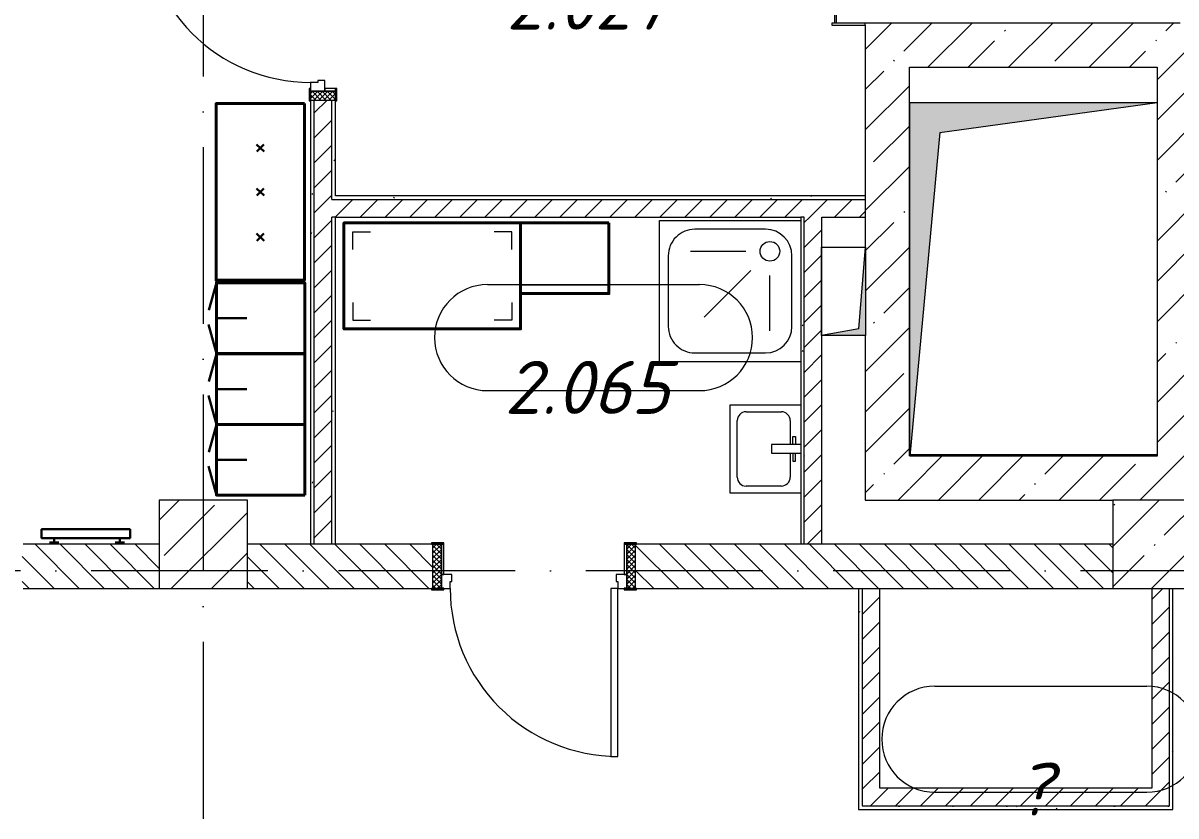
# Model space of a CAD drawing. Header units: millimetres. Extents: x -6467 to 105918, y -7090 to 92481.
# Drawn here: x 76730 to 83257, y 53894 to 58381 of the extents above; entities that cross this region are included whole.
import ezdxf

# ---------------------------------------------------------------- set-up
doc = ezdxf.new("R2010")
doc.units = ezdxf.units.MM
doc.linetypes.add('50_200_ШТРИХ_1Т_ш5_п1_п1_', pattern=[1400, 1000, -200, 0, -200])
for name, color, linetype, lineweight, true_color in [('A-AREA-IDEN-1', 7, 'Continuous', 9, 0xaaaaaa), ('A-GENM-1', 7, 'Continuous', 9, 0xaaaaaa), ('A-WALL-FNSH-2', 7, 'Continuous', 5, 0xaaaaaa), ('I-WALL-1', 7, 'Continuous', 5, 0x787878), ('M-EQPM-1', 7, 'Continuous', 9, 0xaaaaaa), ('M-EQPM-2', 7, 'Continuous', 9, 0xe2e2e2), ('P-SANR-FIXT-1', 7, 'Continuous', 9, 0xaaaaaa), ('мебель 2 этаж-1', 7, 'Continuous', 40, 0xaaaaaa), ('Оси-3', 7, '50_200_ШТРИХ_1Т_ш5_п1_п1_', 9, 0xaaaaaa), ('ТХ_функционал-2', 7, 'Continuous', 40, 0xaaaaaa), ('ТХ_функционал-4', 7, 'Continuous', 20, 0xaaaaaa), ('ТХ_функционал-9', 7, 'Continuous', 30, 0xaaaaaa)]:
    doc.layers.add(name, color=color, linetype=linetype, lineweight=lineweight, true_color=true_color)
for name, color, linetype, lineweight in [('A-DOOR', 7, 'Continuous', 9), ('A-DOOR-2', 7, 'Continuous', 5), ('A-DOOR-FRAM', 7, 'Continuous', 9), ('A-DOOR-FRAM-2', 7, 'Continuous', 5), ('A-FLOR', 7, 'Continuous', 9), ('A-WALL', 7, 'Continuous', 5), ('A-WALL-FNSH-1', 7, 'Continuous', 5), ('I-WALL', 7, 'Continuous', 5), ('S-COLS', 7, 'Continuous', 9), ('S-COLS-1', 7, 'Continuous', 5)]:
    doc.layers.add(name, color=color, linetype=linetype, lineweight=lineweight)
doc.styles.add('ISOCPEUR_I', font='isocpeui.ttf', dxfattribs={"height": 300})
pattern_1 = [(45, (0, 0), (-228.0985, 228.0985), []), (45, (228.1, 0), (-228.0985, 228.0985), [403.225, -80.645, 6.706, -73.939])]
pattern_2 = [(0, (0, 0), (406.4, 101.6), [6.706, -298.094, 6.706, -298.094, -1625.6]), (0, (0, 0), (406.4, 101.6), [-609.6, 6.706, -602.894, 6.706, -298.094, -711.2]), (0, (0, 0), (406.4, 101.6), [-1524, 6.706, -196.494, 6.706, -501.294]), (120, (152.4, 50.8), (-291.18818, 301.15272), [6.706, -298.094, 6.706, -298.094, -1625.6]), (120, (152.4, 50.8), (-291.18818, 301.15272), [-609.6, 6.706, -602.894, 6.706, -298.094, -711.2]), (120, (152.4, 50.8), (-291.18818, 301.15272), [-1524, 6.706, -196.494, 6.706, -501.294]), (240, (203.2, 254), (-115.21182, -402.75272), [6.706, -298.094, 6.706, -298.094, -1625.6]), (240, (203.2, 254), (-115.21182, -402.75272), [-609.6, 6.706, -602.894, 6.706, -298.094, -711.2]), (240, (203.2, 254), (-115.21182, -402.75272), [-1524, 6.706, -196.494, 6.706, -501.294])]
pattern_3 = [(45, (0, 0), (-70.71068, 70.71068), [])]

# ---------------------------------------------------------------- blocks, each defined once
blk = doc.blocks.new('BSC_Колонна _Прямоугольная - 500х500-V42-АИ_План этажа Радиаторы_2')
at = {"layer": 'S-COLS-1'}
h = blk.add_hatch(dxfattribs=at)
h.set_pattern_fill('FP_70', color=256, style=0, pattern_type=2)
h.set_pattern_definition([(45, (-83150, -55431.04), (-228.0985, 228.0985), []), (45, (-82921.9, -55431.04), (-228.0985, 228.0985), [403.225, -80.645, 6.706, -73.939])])
h.paths.add_polyline_path([(-250, -250), (250, -250), (250, 250), (-250, 250)])
for p, q in [((250, 250), (-250, 250)), ((-250, 250), (-250, -250)), ((250, -250), (250, 250)), ((-250, -250), (250, -250))]:
    blk.add_line(p, q, dxfattribs=at)
blk = doc.blocks.new('BSC_Колонна _Прямоугольная - 500х500-V54-АИ_План этажа Радиаторы_2')
at = {"layer": 'S-COLS-1'}
h = blk.add_hatch(dxfattribs=at)
h.set_pattern_fill('FP_82', color=256, style=0, pattern_type=2)
h.set_pattern_definition([(45, (-77750, -55431.04), (-228.0985, 228.0985), []), (45, (-77521.9, -55431.04), (-228.0985, 228.0985), [403.225, -80.645, 6.706, -73.939])])
h.paths.add_polyline_path([(-250, -250), (250, -250), (250, 250), (-250, 250)])
for p, q in [((250, 250), (-250, 250)), ((-250, 250), (-250, -250)), ((250, -250), (250, 250)), ((-250, -250), (250, -250))]:
    blk.add_line(p, q, dxfattribs=at)
blk = doc.blocks.new('110_Дверь_СКБ_1Ст_Внутренняя - СОШ_Д-04_Дв_1150_900_x2100h_туалет для мальчиков_ туалет для девочек_EI30-25538441-АИ_План этажа Радиаторы_2')
at = {"layer": 'A-DOOR-2'}
h = blk.add_hatch(dxfattribs=at)
h.set_pattern_fill('FP_50', color=256, style=0, pattern_type=2)
h.set_pattern_definition([(135, (1751.41, 189.685), (-14.14214, -14.14214), []), (225, (1751.41, 189.685), (14.14214, -14.14214), [])])
h.paths.add_polyline_path([(587.5, 125), (537.5, 125), (537.5, -125), (587.5, -125)])
at = {"layer": 'A-DOOR-FRAM-2'}
h = blk.add_hatch(dxfattribs=at)
h.set_pattern_fill('FP_51', color=256, style=0, pattern_type=2)
h.set_pattern_definition([(45, (-371.384, 189.685), (-14.1421, 14.1421), []), (135, (-371.384, 189.685), (-14.1421, -14.1421), [])])
h.paths.add_polyline_path([(-512.5, 125), (-562.5, 125), (-562.5, -125), (-512.5, -125)])
at = {"layer": 'A-DOOR'}
for p, q in [((-462.5, 1075), (-462.5, 125)), ((-422.5, 1075), (-462.5, 1075)), ((-422.5, 125), (-422.5, 1075)), ((-462.5, 125), (-422.5, 125))]:
    blk.add_line(p, q, dxfattribs=at)
at = {"layer": 'A-DOOR-2'}
blk.add_arc((-462.5, 125), 950, 360, 90, dxfattribs=at)
at = {"layer": 'A-DOOR-FRAM'}
for p, q in [((-497.5, 133), (-567.5, 133)), ((-567.5, 133), (-567.5, 125)), ((-497.5, 125), (-497.5, 133)), ((592.5, 133), (522.5, 133)), ((522.5, 133), (522.5, 125)), ((592.5, 125), (592.5, 133)), ((-567.5, 125), (-497.5, 125)), ((-512.5, 125), (-562.5, 125)), ((-562.5, 125), (-562.5, -125)), ((-462.5, 125), (-512.5, 125)), ((-512.5, 125), (-512.5, 45)), ((-512.5, -125), (-512.5, 125)), ((-497.5, 125), (-512.5, 125)), ((-512.5, 125), (-512.5, 124)), ((-512.5, 124), (-497.5, 124)), ((-497.5, 124), (-497.5, 125)), ((-462.5, 85), (-462.5, 125)), ((-452.5, 85), (-462.5, 85)), ((-452.5, 45), (-452.5, 85)), ((487.5, 85), (477.5, 85)), ((477.5, 85), (477.5, 45)), ((487.5, 125), (487.5, 85)), ((537.5, 125), (487.5, 125)), ((537.5, 125), (522.5, 125)), ((522.5, 125), (522.5, 124)), ((522.5, 125), (592.5, 125)), ((522.5, 124), (537.5, 124)), ((537.5, 45), (537.5, 125)), ((587.5, 125), (537.5, 125)), ((537.5, 125), (537.5, -125)), ((537.5, 124), (537.5, 125)), ((587.5, -125), (587.5, 125)), ((-512.5, 45), (-452.5, 45)), ((-497.5, 45), (-512.5, 45)), ((-512.5, 45), (-512.5, -125)), ((-497.5, -125), (-497.5, 45)), ((477.5, 45), (537.5, 45)), ((537.5, 45), (522.5, 45)), ((522.5, 45), (522.5, -125)), ((537.5, -125), (537.5, 45)), ((-497.5, -125), (-567.5, -125)), ((-567.5, -125), (-567.5, -133)), ((-562.5, -125), (-512.5, -125)), ((-512.5, -125), (-497.5, -125)), ((-497.5, -133), (-497.5, -125)), ((522.5, -125), (537.5, -125)), ((592.5, -125), (522.5, -125)), ((522.5, -125), (522.5, -133)), ((537.5, -125), (587.5, -125)), ((592.5, -133), (592.5, -125)), ((-567.5, -133), (-497.5, -133)), ((522.5, -133), (592.5, -133))]:
    blk.add_line(p, q, dxfattribs=at)
blk = doc.blocks.new('SND_2D_Душ - Прямоугольный 800x800-V211-АИ_План этажа Радиаторы_2')
at = {"layer": 'P-SANR-FIXT-1'}
for p, q in [((0, 800), (350, 800)), ((350, 800), (800, 800)), ((800, 800), (800, 350)), ((350, 750), (200, 750)), ((600, 750), (350, 750)), ((50, 600), (50, 200)), ((175, 625), (175, 310.9)), ((750, 350), (750, 600)), ((546.9, 546.9), (282.8, 282.8)), ((750, 200), (750, 350)), ((800, 350), (800, 0)), ((625, 175), (310.9, 175)), ((800, 0), (0, 0)), ((200, 50), (600, 50))]:
    blk.add_line(p, q, dxfattribs=at)
blk.add_circle((175, 175), 55.8, dxfattribs=at)
for centre, start, end in [((200, 600), 90, 180), ((600, 600), 360, 90), ((200, 200), 180, 270), ((600, 200), 270, 0)]:
    blk.add_arc(centre, 150, start, end, dxfattribs=at)
blk = doc.blocks.new('SND_2D_Раковина1 - 400х300-V23-АИ_План этажа Радиаторы_2')
at = {"layer": 'P-SANR-FIXT-1'}
for p, q in [((-250, -220), (-250, 180)), ((-70, 150), (-25, 150)), ((-70, 135), (-70, 150)), ((-25, 135), (-70, 135)), ((-25, 180), (-25, 15)), ((25, 15), (25, 180)), ((70, 150), (25, 150)), ((25, 135), (70, 135)), ((70, 135), (70, 150)), ((250, 180), (250, -220)), ((-210, -130), (-210, 70)), ((-160, 120), (-25, 120)), ((25, 120), (160, 120)), ((210, 70), (210, -130)), ((-25, 15), (25, 15)), ((160, -180), (-160, -180)), ((250, -220), (-250, -220))]:
    blk.add_line(p, q, dxfattribs=at)
for centre, start, end in [((-160, 70), 90, 180), ((160, 70), 0, 90), ((-160, -130), 180, 270), ((160, -130), 270, 0)]:
    blk.add_arc(centre, 50, start, end, dxfattribs=at)
blk = doc.blocks.new('Канал вертикальный прямоугольный - Шахта - значок проема-26476489-АИ_План этажа Радиаторы_2')
at = {"layer": 'M-EQPM-2'}
blk.add_hatch(color=256, dxfattribs=at).paths.add_polyline_path([(-700, -1000), (-530, 830), (700, 1000), (-700, 1000), (-700, -928.3)])
at = {"layer": 'M-EQPM-1'}
for p, q in [((-700, -1000), (-700, 1000)), ((-700, 1000), (700, 1000)), ((-530, 830), (700, 1000)), ((700, 1000), (700, -1000)), ((-530, 830), (-700, -1000)), ((700, -1000), (-700, -1000))]:
    blk.add_line(p, q, dxfattribs=at)
blk = doc.blocks.new('Канал вертикальный прямоугольный - Шахта - значок проема-24087374-АИ_План этажа Радиаторы_2')
at = {"layer": 'M-EQPM-2'}
blk.add_hatch(color=256, dxfattribs=at).paths.add_polyline_path([(-125, -250), (-87.5, 212.5), (125, 250), (-125, 250), (-125, -91.1)])
at = {"layer": 'M-EQPM-1'}
for p, q in [((-125, -250), (-125, 250)), ((-125, 250), (125, 250)), ((-87.5, 212.5), (-125, -250)), ((-87.5, 212.5), (125, 250)), ((125, 250), (125, -250)), ((125, -250), (-125, -250))]:
    blk.add_line(p, q, dxfattribs=at)
blk = doc.blocks.new('110_Дверь_СКБ_1Ст_Внутренняя - СОШ_Д-04_Дв_1150_900_x2100h_туалет для мальчиков_ туалет для девочек-25468597-АИ_План этажа Радиаторы_2')
at = {"layer": 'A-DOOR-2'}
h = blk.add_hatch(dxfattribs=at)
h.set_pattern_fill('FP_141', color=256, style=0, pattern_type=2)
h.set_pattern_definition([(135, (1751.41, 134.685), (-14.14214, -14.14214), []), (225, (1751.41, 134.685), (14.14214, -14.14214), [])])
h.paths.add_polyline_path([(537.5, -70), (587.5, -70), (587.5, 70), (537.5, 70)])
at = {"layer": 'A-DOOR-FRAM-2'}
h = blk.add_hatch(dxfattribs=at)
h.set_pattern_fill('FP_142', color=256, style=0, pattern_type=2)
h.set_pattern_definition([(45, (-371.384, 134.685), (-14.1421, 14.1421), []), (135, (-371.384, 134.685), (-14.1421, -14.1421), [])])
h.paths.add_polyline_path([(-562.5, -70), (-512.5, -70), (-512.5, 70), (-562.5, 70)])
at = {"layer": 'A-DOOR'}
for p, q in [((487.5, 1020), (447.5, 1020)), ((447.5, 1020), (447.5, 70)), ((487.5, 70), (487.5, 1020)), ((447.5, 70), (487.5, 70))]:
    blk.add_line(p, q, dxfattribs=at)
at = {"layer": 'A-DOOR-2'}
blk.add_arc((487.5, 70), 950, 90, 180, dxfattribs=at)
at = {"layer": 'A-DOOR-FRAM'}
for p, q in [((-497.5, 78), (-567.5, 78)), ((-567.5, 78), (-567.5, 70)), ((-567.5, 70), (-497.5, 70)), ((-512.5, 70), (-562.5, 70)), ((-562.5, 70), (-562.5, -70)), ((-462.5, 70), (-512.5, 70)), ((-512.5, 70), (-512.5, -10)), ((-512.5, -70), (-512.5, 70)), ((-497.5, 70), (-512.5, 70)), ((-512.5, 70), (-512.5, 69)), ((-512.5, 69), (-497.5, 69)), ((-497.5, 70), (-497.5, 78)), ((-497.5, 69), (-497.5, 70)), ((-462.5, 30), (-462.5, 70)), ((487.5, 70), (487.5, 30)), ((537.5, 70), (487.5, 70)), ((592.5, 78), (522.5, 78)), ((522.5, 78), (522.5, 70)), ((537.5, 70), (522.5, 70)), ((522.5, 70), (522.5, 69)), ((522.5, 70), (592.5, 70)), ((522.5, 69), (537.5, 69)), ((537.5, -10), (537.5, 70)), ((587.5, 70), (537.5, 70)), ((537.5, 70), (537.5, -70)), ((537.5, 69), (537.5, 70)), ((587.5, -70), (587.5, 70)), ((592.5, 70), (592.5, 78)), ((-452.5, 30), (-462.5, 30)), ((-452.5, -10), (-452.5, 30)), ((487.5, 30), (477.5, 30)), ((477.5, 30), (477.5, -10)), ((-512.5, -10), (-452.5, -10)), ((-497.5, -10), (-512.5, -10)), ((-512.5, -10), (-512.5, -70)), ((-497.5, -70), (-497.5, -10)), ((477.5, -10), (537.5, -10)), ((537.5, -10), (522.5, -10)), ((522.5, -10), (522.5, -70)), ((537.5, -70), (537.5, -10)), ((-497.5, -70), (-567.5, -70)), ((-567.5, -70), (-567.5, -78)), ((-567.5, -78), (-497.5, -78)), ((-562.5, -70), (-512.5, -70)), ((-512.5, -70), (-497.5, -70)), ((-497.5, -78), (-497.5, -70)), ((522.5, -70), (537.5, -70)), ((592.5, -70), (522.5, -70)), ((522.5, -70), (522.5, -78)), ((522.5, -78), (592.5, -78)), ((537.5, -70), (587.5, -70)), ((592.5, -78), (592.5, -70))]:
    blk.add_line(p, q, dxfattribs=at)
blk = doc.blocks.new('АР_Перемычка1 - АР_Перемычка-25538977-АИ_План этажа Радиаторы_2')
at = {"layer": 'A-GENM-1'}
blk.add_line((-250, -125), (-243, -125), dxfattribs=at)
blk = doc.blocks.new('АР_Перемычка1 - АР_Перемычка-25468524-АИ_План этажа Радиаторы_2')
at = {"layer": 'A-GENM-1'}
blk.add_line((-300, -50), (-299, -50), dxfattribs=at)
blk = doc.blocks.new('мебель 2 этаж-28800768-АИ_План этажа Радиаторы_2')
at = {"layer": 'ТХ_функционал-2', "flags": 128}
for points in [[(80586.7, 59640.2), (80586.7, 58640.2), (80086.7, 58640.2), (80086.7, 59640.2)], [(81809.9, 58365), (81809.9, 58965), (80809.9, 58965), (80809.9, 58365)], [(81809.9, 58965), (80809.9, 58965), (80809.9, 58365), (81809.9, 58365)], [(82309.9, 58965), (81809.9, 58965), (81809.9, 58565), (82309.9, 58565)], [(80587.9, 58226.7), (80087.9, 58226.7), (80087.9, 58626.7), (80587.9, 58626.7)], [(80587.9, 57824.6), (80087.9, 57824.6), (80087.9, 58224.6), (80587.9, 58224.6)], [(80587.9, 57424.6), (80087.9, 57424.6), (80087.9, 57824.6), (80587.9, 57824.6)]]:
    blk.add_lwpolyline(points, close=True, dxfattribs=at)
at = {"layer": 'ТХ_функционал-4'}
blk.add_line((81809.9, 58615), (82309.9, 58615), dxfattribs=at)
at = {"layer": 'ТХ_функционал-4', "flags": 128}
for points in [[(80859.9, 58815), (80859.9, 58915), (80959.9, 58915)], [(81759.9, 58815), (81759.9, 58915), (81659.9, 58915)], [(80859.9, 58515), (80859.9, 58415), (80959.9, 58415)], [(81759.9, 58515), (81759.9, 58415), (81659.9, 58415)]]:
    blk.add_lwpolyline(points, dxfattribs=at)
at = {"layer": 'ТХ_функционал-9'}
for p, q in [((80315.7, 59409.4), (80358.2, 59368.5)), ((80356.9, 59409.4), (80316.8, 59369.3)), ((80315.7, 59160.4), (80358.2, 59119.5)), ((80356.9, 59160.4), (80316.8, 59120.3)), ((80315.7, 58904.4), (80358.2, 58863.5)), ((80356.9, 58904.4), (80316.8, 58864.3)), ((80087.9, 58626.7), (80044.5, 58470.5)), ((80087.9, 58426.7), (80259.9, 58426.7)), ((80087.9, 58226.7), (80043.9, 58389.7)), ((80087.9, 58224.6), (80044.5, 58068.4)), ((80087.9, 58024.6), (80259.9, 58024.6)), ((80087.9, 57424.6), (80043.9, 57587.6)), ((80087.9, 57624.6), (80259.9, 57624.6)), ((79142.3, 57156.6), (79169.3, 57156.6)), ((79514.3, 57156.6), (79541.3, 57156.6))]:
    blk.add_line(p, q, dxfattribs=at)
at = {"layer": 'ТХ_функционал-9', "flags": 128}
for points in [[(80043.9, 57987.6), (80087.9, 57824.6), (80044.5, 57668.4)], [(79169.3, 57181.6), (79169.3, 57156.6), (79196.3, 57156.6)], [(79541.3, 57181.6), (79541.3, 57156.6), (79568.3, 57156.6)]]:
    blk.add_lwpolyline(points, dxfattribs=at)
blk.add_lwpolyline([(79599.3, 57231.6), (79098.3, 57231.6), (79098.3, 57181.6), (79599.3, 57181.6)], close=True, dxfattribs=at)
blk = doc.blocks.new('AAR_СКБ_Марка_помещения_1_5 ммп - Номер-27962133-АИ_План этажа Радиаторы_2')
at = {"layer": 'A-AREA-IDEN-1'}
for p, q in [((-2.987, 3), (3.013, 3)), ((-2.987, 0), (3.013, 0))]:
    blk.add_line(p, q, dxfattribs=at)
for centre, start, end in [((-2.987, 1.5), 90, 270), ((3.013, 1.5), 270, 90)]:
    blk.add_arc(centre, 1.5, start, end, dxfattribs=at)

msp = doc.modelspace()

# ---------------------------------------------------------------- hatches: boundary and pattern name
at = {"layer": 'A-WALL'}
h = msp.add_hatch(dxfattribs=at)
h.set_pattern_fill('FP_1', color=256, style=0, pattern_type=2)
h.set_pattern_definition(pattern_1)
h.paths.add_polyline_path([(81498, 55681), (81748, 55681), (81748, 58380.7), (81498, 58380.7), (81498, 56002.4)])
h = msp.add_hatch(dxfattribs=at)
h.set_pattern_fill('FP_1', color=256, style=0, pattern_type=2)
h.set_pattern_definition(pattern_1)
h.paths.add_polyline_path([(82556.3, 58130.7), (83400, 58130.7), (83400, 58380.7), (81748, 58380.7), (81748, 58130.7), (82141.1, 58130.7)])
h = msp.add_hatch(dxfattribs=at)
h.set_pattern_fill('FP_1', color=256, style=0, pattern_type=2)
h.set_pattern_definition(pattern_1)
h.paths.add_polyline_path([(83150, 55681), (83400, 55681), (83400, 58130.7), (83150, 58130.7), (83150, 55931)])
h = msp.add_hatch(dxfattribs=at)
h.set_pattern_fill('FP_1', color=256, style=0, pattern_type=2)
h.set_pattern_definition(pattern_1)
h.paths.add_polyline_path([(82900, 55681), (83150, 55681), (83150, 55931), (81748, 55931), (81750, 55681), (82556.3, 55681)])
at = {"layer": 'I-WALL'}
h = msp.add_hatch(dxfattribs=at)
h.set_pattern_fill('FP_4', color=256, style=0, pattern_type=2)
h.set_pattern_definition(pattern_3)
h.paths.add_polyline_path([(78478, 55431), (78478, 57945.1), (78378, 57945.1), (78378, 55431)])
h.paths.add_polyline_path([(78478, 59095.1), (78478, 61692.9), (78378, 61692.9), (78378, 59095.1), (78403.8, 59095.1)])
h.paths.add_polyline_path([(78478, 62842.9), (78478, 64091), (78378, 64091), (78378, 62842.9)])
h = msp.add_hatch(dxfattribs=at)
h.set_pattern_fill('FP_4', color=256, style=0, pattern_type=2)
h.set_pattern_definition(pattern_3)
h.paths.add_polyline_path([(81498, 57283.1), (81498, 57383.1), (78478, 57383.1), (78478, 57283.1), (81253, 57283.1)])
h = msp.add_hatch(dxfattribs=at)
h.set_pattern_fill('FP_4', color=256, style=0, pattern_type=2)
h.set_pattern_definition(pattern_3)
h.paths.add_polyline_path([(81153, 55431), (81253, 55431), (81253, 56613.1), (81253, 56613.7), (81253, 57283.1), (81153, 57283.1), (81153, 56002.4)])
h = msp.add_hatch(dxfattribs=at)
h.set_pattern_fill('FP_2', color=256, style=0, pattern_type=2)
h.set_pattern_definition([(135, (0, 0), (-70.71068, -70.71068), [])])
h.paths.add_polyline_path([(88750, 55181), (88750, 55431), (87438, 55431), (87438, 55181), (87539.3, 55181)])
h.paths.add_polyline_path([(86283, 55181), (86288, 55181), (86288, 55431), (85975, 55431), (85975, 55181), (85980, 55181)])
h.paths.add_polyline_path([(82900, 55181), (82900, 55431), (80198, 55431), (80198, 55181), (82556.3, 55181)])
h.paths.add_polyline_path([(84725, 55181), (84725, 55431), (83400, 55431), (83400, 55181), (84720, 55181)])
h.paths.add_polyline_path([(79043, 55181), (79048, 55181), (79048, 55431), (78000, 55431), (78000, 55181)])
h.paths.add_polyline_path([(76725, 55181), (77500, 55181), (77500, 55431), (76725, 55431)])
h.paths.add_polyline_path([(75081.9, 55181), (75575, 55181), (75575, 55431), (75000, 55431), (75000, 55181)])
h = msp.add_hatch(dxfattribs=at)
h.set_pattern_fill('FP_4', color=256, style=0, pattern_type=2)
h.set_pattern_definition(pattern_3)
h.paths.add_polyline_path([(81580, 54051), (81580, 55181), (81480, 55181), (81480, 54051)])
h = msp.add_hatch(dxfattribs=at)
h.set_pattern_fill('FP_4', color=256, style=0, pattern_type=2)
h.set_pattern_definition(pattern_3)
h.paths.add_polyline_path([(83220, 53951), (83220, 55181), (83120, 55181), (83120, 53951)])
h = msp.add_hatch(dxfattribs=at)
h.set_pattern_fill('FP_4', color=256, style=0, pattern_type=2)
h.set_pattern_definition(pattern_3)
h.paths.add_polyline_path([(83120, 53951), (83120, 54051), (81480, 54051), (81480, 53951), (82556.3, 53951)])
at = {"layer": 'I-WALL-1'}
h = msp.add_hatch(dxfattribs=at)
h.set_pattern_fill('FP_3', color=256, style=0, pattern_type=2)
h.set_pattern_definition(pattern_2)
h.paths.add_polyline_path([(78358, 55431), (78378, 55431), (78378, 57945.1), (78358, 57945.1), (78358, 56002.4)])
h.paths.add_polyline_path([(78358, 59095.1), (78378, 59095.1), (78378, 59400.7), (78358, 59400.7), (78358, 59100.1)])
h.paths.add_polyline_path([(78358, 59500.7), (78378, 59500.7), (78378, 59760.7), (78358, 59760.7)])
h.paths.add_polyline_path([(78378, 59860.7), (78378, 61692.9), (78358, 61692.9), (78358, 59860.7)])
h.paths.add_polyline_path([(78378, 62842.9), (78378, 62900.7), (78358, 62900.7), (78358, 62842.9)])
h.paths.add_polyline_path([(78358, 63000.7), (78378, 63000.7), (78378, 63260.7), (78358, 63260.7), (78358, 63041.7)])
h.paths.add_polyline_path([(78378, 63360.7), (78378, 64091), (78358, 64091), (78358, 63360.7)])
h = msp.add_hatch(dxfattribs=at)
h.set_pattern_fill('FP_3', color=256, style=0, pattern_type=2)
h.set_pattern_definition(pattern_2)
h.paths.add_polyline_path([(78498, 55431), (78498, 57283.1), (78478, 57283.1), (78478, 55431)])
h.paths.add_polyline_path([(78478, 57383.1), (78498, 57383.1), (78498, 57945.1), (78478, 57945.1), (78478, 57940.1)])
h.paths.add_polyline_path([(78478, 59095.1), (78498, 59095.1), (78498, 60015.1), (78478, 60015.1), (78478, 59100.1)])
h.paths.add_polyline_path([(78498, 60115.1), (78498, 60385.1), (78478, 60385.1), (78478, 60115.1)])
h.paths.add_polyline_path([(78478, 60485.1), (78498, 60485.1), (78498, 61692.9), (78478, 61692.9), (78478, 61633.9)])
h.paths.add_polyline_path([(78478, 62842.9), (78498, 62842.9), (78498, 64091), (78478, 64091), (78478, 62847.9)])
h = msp.add_hatch(dxfattribs=at)
h.set_pattern_fill('FP_3', color=256, style=0, pattern_type=2)
h.set_pattern_definition(pattern_2)
h.paths.add_polyline_path([(78498, 57383.1), (81498, 57383.1), (81498, 57403.1), (78498, 57403.1)])
h = msp.add_hatch(dxfattribs=at)
h.set_pattern_fill('FP_3', color=256, style=0, pattern_type=2)
h.set_pattern_definition(pattern_2)
h.paths.add_polyline_path([(81153, 55431), (81153, 57283.1), (81133, 57283.1), (81133, 55431)])
h = msp.add_hatch(dxfattribs=at)
h.set_pattern_fill('FP_3', color=256, style=0, pattern_type=2)
h.set_pattern_definition(pattern_2)
h.paths.add_polyline_path([(81480, 53951), (81480, 55181), (81460, 55181), (81460, 53951)])
h = msp.add_hatch(dxfattribs=at)
h.set_pattern_fill('FP_3', color=256, style=0, pattern_type=2)
h.set_pattern_definition(pattern_2)
h.paths.add_polyline_path([(83240, 53931), (83240, 55181), (83220, 55181), (83220, 53931)])
h = msp.add_hatch(dxfattribs=at)
h.set_pattern_fill('FP_3', color=256, style=0, pattern_type=2)
h.set_pattern_definition(pattern_2)
h.paths.add_polyline_path([(83220, 53931), (83220, 53951), (81460, 53951), (81460, 53931), (83120, 53931)])

# ---------------------------------------------------------------- linework, layer by layer
at = {"layer": 'A-FLOR'}
msp.add_line((83150, 55937.8), (81750.7, 55937.8), dxfattribs=at)
at = {"layer": 'A-WALL'}
for p, q in [((83280, 58380.7), (81498, 58380.7)), ((81498, 58368.7), (81498, 57088.6)), ((81748, 55931), (81748, 58130.7)), ((81748, 58130.7), (83150, 58130.7)), ((83150, 58130.7), (83150, 55931)), ((78378, 55431), (78378, 57945.1)), ((78478, 57383.1), (78478, 57945.1)), ((78478, 57383.1), (81498, 57383.1)), ((78498, 57283.1), (78478, 57283.1)), ((78478, 55431), (78478, 57283.1)), ((81153, 57283.1), (81133, 57283.1)), ((81153, 55431), (81153, 57283.1)), ((81498, 56613.1), (81498, 55681)), ((83150, 55931), (81748, 55931)), ((81498, 55681), (82900, 55681)), ((77500, 55431), (76730, 55431)), ((79043, 55431), (78000, 55431)), ((82900, 55431), (80203, 55431)), ((76730, 55181), (77500, 55181)), ((78000, 55181), (79043, 55181)), ((80203, 55181), (82900, 55181)), ((81480, 55181), (81480, 53951)), ((83220, 53951), (83220, 55181)), ((81480, 53951), (83220, 53951))]:
    msp.add_line(p, q, dxfattribs=at)
at = {"layer": 'A-WALL-FNSH-1'}
for p, q in [((78358, 57940.1), (78358, 55431)), ((78498, 57403.1), (78498, 57940.1)), ((81498, 57403.1), (78498, 57403.1)), ((78498, 57283.1), (81133, 57283.1)), ((78498, 55431), (78498, 57283.1)), ((81133, 57283.1), (81133, 55431)), ((81253, 57283.1), (81498, 57283.1)), ((81253, 56613.7), (81253, 57283.1)), ((81253, 55431), (81253, 56613.1)), ((81460, 55181), (81460, 53931)), ((81580, 54051), (81580, 55181)), ((83120, 55181), (83120, 54051)), ((83240, 53931), (83240, 55181)), ((83120, 54051), (81580, 54051)), ((81460, 53931), (83240, 53931))]:
    msp.add_line(p, q, dxfattribs=at)
at = {"layer": 'A-WALL-FNSH-2'}
for p, q in [((81323, 58464.7), (81323, 58380.7)), ((81335, 58380.7), (81335, 58464.7)), ((81498, 58380.7), (81308, 58380.7)), ((81308, 58380.7), (81308, 58368.7)), ((81308, 58368.7), (81498, 58368.7)), ((81498, 58368.7), (81498, 58380.7))]:
    msp.add_line(p, q, dxfattribs=at)
at = {"layer": 'Оси-3'}
for p, q in [((77750, 91281), (77750, 9331)), ((104718, 55281), (-5267.3, 55281))]:
    msp.add_line(p, q, dxfattribs=at)

# ---------------------------------------------------------------- block references
at = {"layer": 'A-AREA-IDEN-1', "xscale": 199.9999999999999, "yscale": 199.9999999999999, "zscale": 199.9999999999999}
for p in [(79957.2, 56300.7), (82488.8, 54028)]:
    msp.add_blockref('AAR_СКБ_Марка_помещения_1_5 ммп - Номер-27962133-АИ_План этажа Радиаторы_2', p, dxfattribs=at)
at = {"layer": 'A-DOOR-2'}
for name, p, rotation in [('110_Дверь_СКБ_1Ст_Внутренняя - СОШ_Д-04_Дв_1150_900_x2100h_туалет для мальчиков_ туалет для девочек-25468597-АИ_План этажа Радиаторы_2', (78428, 58507.6), 89.99999999999987), ('110_Дверь_СКБ_1Ст_Внутренняя - СОШ_Д-04_Дв_1150_900_x2100h_туалет для мальчиков_ туалет для девочек_EI30-25538441-АИ_План этажа Радиаторы_2', (79635.5, 55306), 180)]:
    msp.add_blockref(name, p, dxfattribs=dict(at, rotation=rotation))
at = {"layer": 'A-GENM-1'}
for name, p, rotation in [('АР_Перемычка1 - АР_Перемычка-25468524-АИ_План этажа Радиаторы_2', (78428, 57945.1), 89.99999999999987), ('АР_Перемычка1 - АР_Перемычка-25538977-АИ_План этажа Радиаторы_2', (76725, 55306), 180), ('АР_Перемычка1 - АР_Перемычка-25538977-АИ_План этажа Радиаторы_2', (80198, 55306), 180)]:
    msp.add_blockref(name, p, dxfattribs=dict(at, rotation=rotation))
at = {"layer": 'M-EQPM-1'}
msp.add_blockref('Канал вертикальный прямоугольный - Шахта - значок проема-26476489-АИ_План этажа Радиаторы_2', (82450, 56930.7), dxfattribs=at)
at = {"layer": 'M-EQPM-1', "rotation": 180}
msp.add_blockref('Канал вертикальный прямоугольный - Шахта - значок проема-24087374-АИ_План этажа Радиаторы_2', (81375, 56863.1), dxfattribs=at)
at = {"layer": 'P-SANR-FIXT-1'}
for name, p, rotation in [('SND_2D_Душ - Прямоугольный 800x800-V211-АИ_План этажа Радиаторы_2', (81133, 57264), 180), ('SND_2D_Раковина1 - 400х300-V23-АИ_План этажа Радиаторы_2', (80953, 55971), 269.9999999999991)]:
    msp.add_blockref(name, p, dxfattribs=dict(at, rotation=rotation))
at = {"layer": 'S-COLS'}
for name, p in [('BSC_Колонна _Прямоугольная - 500х500-V54-АИ_План этажа Радиаторы_2', (77750, 55431)), ('BSC_Колонна _Прямоугольная - 500х500-V42-АИ_План этажа Радиаторы_2', (83150, 55431))]:
    msp.add_blockref(name, p, dxfattribs=at)
at = {"layer": 'мебель 2 этаж-1'}
msp.add_blockref('мебель 2 этаж-28800768-АИ_План этажа Радиаторы_2', (-2263.5, -1715.2), dxfattribs=at)

# ---------------------------------------------------------------- texts
at = {"layer": 'A-AREA-IDEN-1', "char_height": 300, "attachment_point": 8, "line_spacing_factor": 1.139951, "style": 'ISOCPEUR_I'}
for s, insert, width in [('\\pt2540.001,5079.999,7620,10160.001,12699.999,15240,17780.001,20319.999,22860,25400.001,27939.999,30480,33020.001,35559.999,38100,40640.001,43179.999,45720,48260.001,50799.999,53340,55880.001,58419.999,60960,63500.001,66039.999,68580,71120.001,73659.999,76200,78740.001,81279.999;2.027', (79922.5, 58343.9), 952), ('\\pt2540.001,5079.999,7620,10160.001,12699.999,15240,17780.001,20319.999,22860,25400.001,27939.999,30480,33020.001,35559.999,38100,40640.001,43179.999,45720,48260.001,50799.999,53340,55880.001,58419.999,60960,63500.001,66039.999,68580,71120.001,73659.999,76200,78740.001,81279.999;2.065', (79922.5, 56169.3), 952), ('\\pt2540.001,5079.999,7620,10160.001,12699.999,15240,17780.001,20319.999,22860,25400.001,27939.999,30480,33020.001,35559.999,38100,40640.001,43179.999,45720,48260.001,50799.999,53340,55880.001,58419.999,60960,63500.001,66039.999,68580,71120.001,73659.999,76200,78740.001,81279.999;?', (82453.1, 53896.5), 226)]:
    msp.add_mtext(s, dxfattribs=dict(at, insert=insert, width=width))

doc.saveas('drawing.dxf')
